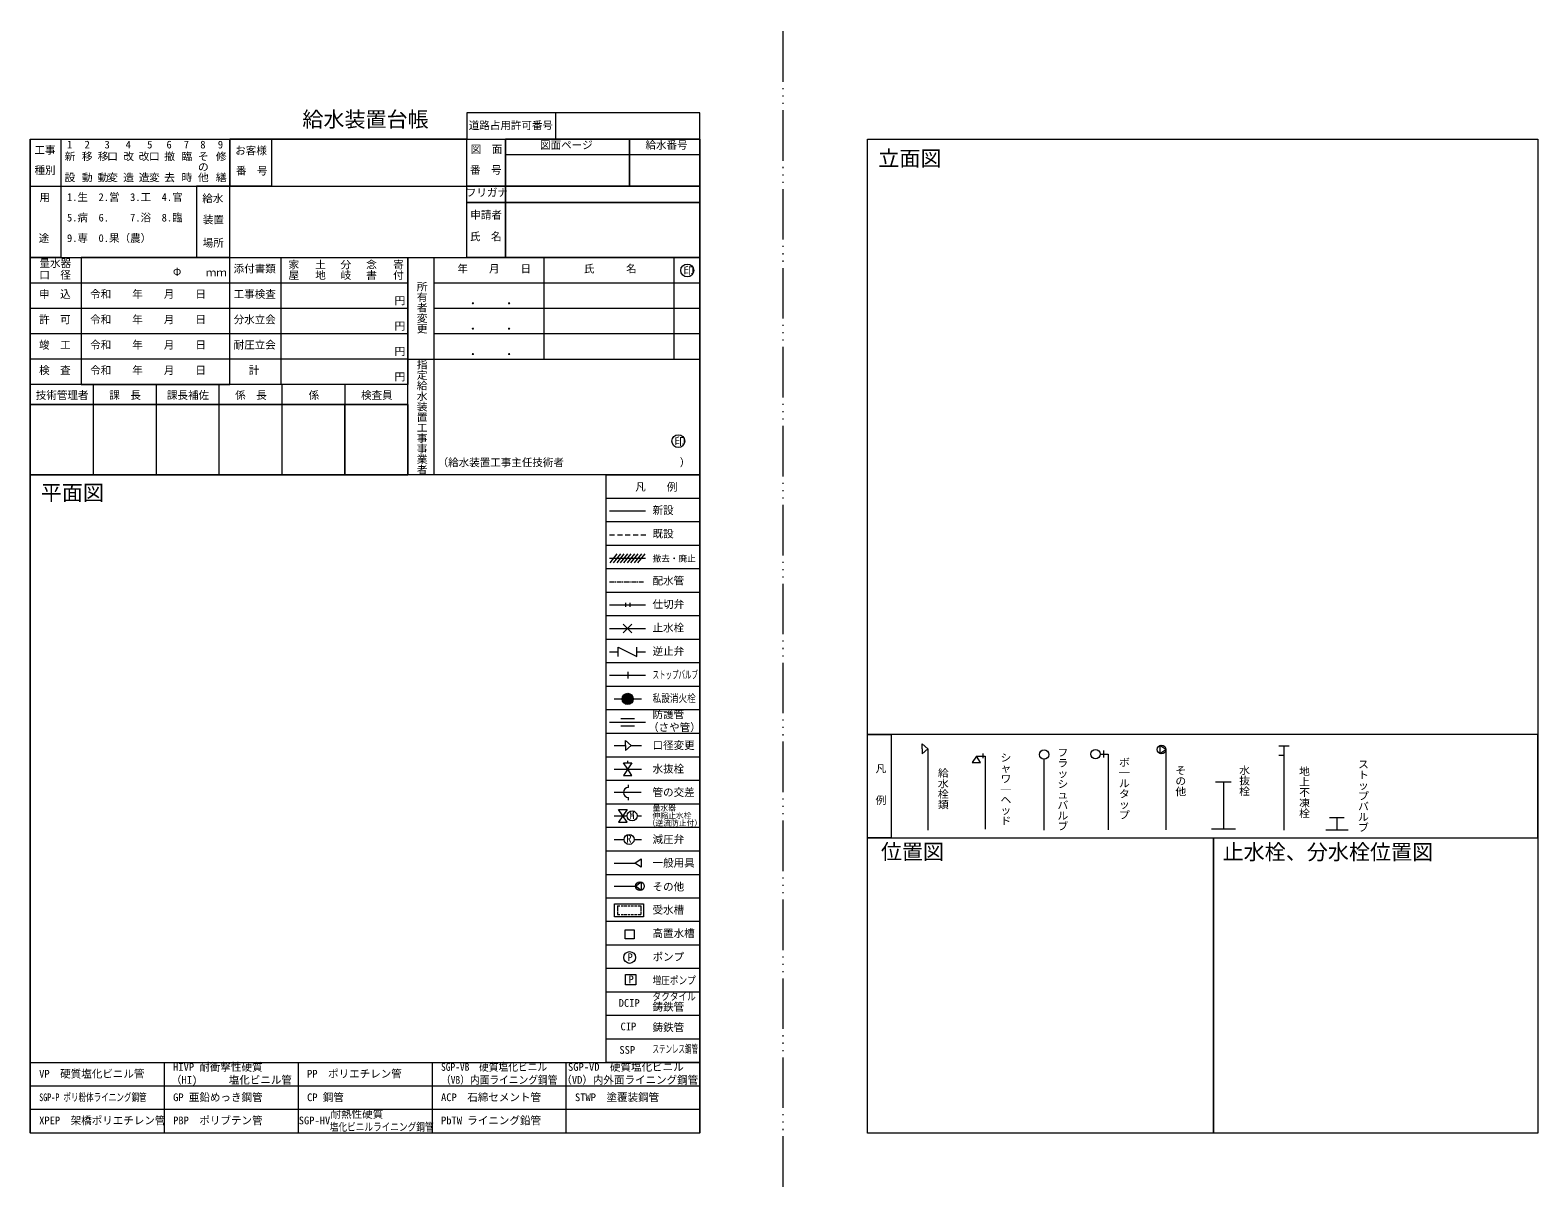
# Model space of a CAD drawing. Units: millimetres on the paper. Extents: x 31 to 389, y 10 to 285.
import ezdxf
from ezdxf.enums import TextEntityAlignment as Align

# ---------------------------------------------------------------- set-up
doc = ezdxf.new("R2010")
doc.units = ezdxf.units.MM
doc.linetypes.add('LONG_DASHED_TRIPLE_DOTTED', pattern=[18.75, 12, -1.5, 0.25, -1.5, 0.25, -1.5, 0.25, -1.5])
for name, color, linetype, lineweight in [('文字', 7, 'Continuous', 13), ('枠', 7, 'Continuous', 13), ('記号', 7, 'Continuous', 18)]:
    doc.layers.add(name, color=color, linetype=linetype, lineweight=lineweight)
doc.styles.add('@ＭＳ ゴシック', font='')
doc.styles.add('ＭＳ ゴシック', font='')
doc.styles.get('@ＭＳ ゴシック').set_extended_font_data('@MS Gothic')
doc.styles.get('ＭＳ ゴシック').set_extended_font_data('MS Gothic')

msp = doc.modelspace()

# ---------------------------------------------------------------- hatches: boundary and pattern name
at = {"layer": '記号'}
for points in [[(174.411, 125.899, 1), (171.729, 125.899)], [(174.411, 125.899, 1), (171.729, 125.899)], [(174.411, 125.899), (171.729, 125.899, 1)], [(174.411, 125.899), (171.729, 125.899, 1)]]:
    msp.add_hatch(color=256, dxfattribs=at).paths.add_polyline_path(points)

# ---------------------------------------------------------------- linework, layer by layer
at = {"layer": '文字'}
for centre in [(187.219, 227.668), (185.09, 187.136)]:
    msp.add_circle(centre, 1.531, dxfattribs=at)
at = {"layer": '枠', "linetype": 'LONG_DASHED_TRIPLE_DOTTED'}
msp.add_line((210, 10), (210, 284.755), dxfattribs=at)
at = {"layer": '枠'}
for p, q in [((190.232, 265.107), (134.9, 265.107)), ((190.232, 22.762), (190.232, 265.107)), ((31.164, 258.87), (190.232, 258.87)), ((31.164, 22.844), (31.164, 258.87)), ((31.164, 258.87), (31.164, 22.762)), ((127.001, 230.722), (190.232, 230.722)), ((153.161, 230.722), (153.161, 206.606)), ((184.03, 230.722), (184.03, 206.606)), ((120.854, 224.693), (31.164, 224.693)), ((120.854, 224.693), (100.542, 224.693)), ((190.232, 224.693), (127.001, 224.693)), ((120.854, 218.664), (31.164, 218.664)), ((120.854, 218.664), (100.542, 218.664)), ((190.232, 218.664), (127.001, 218.664)), ((120.854, 212.635), (31.164, 212.635)), ((120.854, 212.635), (100.542, 212.635)), ((190.232, 212.635), (127.001, 212.635)), ((120.854, 206.606), (31.164, 206.606)), ((120.854, 206.606), (190.232, 206.606)), ((46.113, 200.577), (46.113, 179.106)), ((61.061, 200.577), (61.061, 179.106)), ((76.009, 200.577), (76.009, 179.106)), ((90.958, 200.577), (90.958, 179.106)), ((105.906, 200.577), (105.906, 179.106)), ((190.232, 173.522), (167.976, 173.522)), ((190.232, 167.938), (167.976, 167.938)), ((190.232, 162.355), (167.976, 162.355)), ((190.232, 156.771), (167.976, 156.771)), ((190.232, 151.187), (167.976, 151.187)), ((190.232, 145.604), (167.976, 145.604)), ((190.232, 140.02), (167.976, 140.02)), ((190.232, 134.436), (167.976, 134.436)), ((190.232, 128.852), (167.976, 128.852)), ((190.232, 123.269), (167.976, 123.269)), ((190.232, 117.685), (167.976, 117.685)), ((190.232, 112.101), (167.976, 112.101)), ((190.232, 106.518), (167.976, 106.518)), ((190.232, 100.934), (167.976, 100.934)), ((190.232, 95.35), (167.976, 95.35)), ((190.232, 89.767), (167.976, 89.767)), ((230, 22.762), (230, 92.918)), ((312.236, 22.844), (312.236, 92.918)), ((190.232, 84.099), (167.976, 84.099)), ((190.232, 78.599), (167.976, 78.599)), ((190.232, 73.016), (167.976, 73.016)), ((190.232, 67.432), (167.976, 67.432)), ((190.232, 61.848), (167.976, 61.848)), ((190.232, 56.264), (167.976, 56.264)), ((190.232, 50.681), (167.976, 50.681)), ((190.232, 45.097), (167.976, 45.097)), ((62.978, 39.513), (62.978, 22.844)), ((94.791, 39.513), (94.791, 22.844)), ((126.605, 39.513), (126.605, 22.844)), ((158.419, 39.513), (158.419, 22.844)), ((190.232, 39.513), (167.976, 39.513)), ((190.232, 33.93), (31.164, 33.93)), ((158.419, 35.115), (158.419, 22.762)), ((190.232, 28.346), (31.164, 28.346)), ((190.232, 22.762), (31.164, 22.762)), ((389.228, 22.762), (230, 22.762))]:
    msp.add_line(p, q, dxfattribs=at)
for points in [[(155.994, 265.107), (134.9, 265.107), (134.9, 258.87), (155.994, 258.87)], [(31.164, 258.87), (38.415, 258.87), (38.415, 230.722), (31.164, 230.722)], [(134.9, 258.87), (78.588, 258.87), (78.588, 247.696), (134.9, 247.696)], [(88.517, 247.696), (78.588, 247.696), (78.588, 258.87), (88.517, 258.87)], [(134.9, 258.87), (144.088, 258.87), (144.088, 247.696), (134.9, 247.696)], [(144.088, 258.87), (173.512, 258.87), (173.512, 247.696), (144.088, 247.696)], [(144.088, 255.179), (190.232, 255.179), (190.232, 258.87), (144.088, 258.87)], [(173.512, 258.87), (190.232, 258.87), (190.232, 247.696), (173.512, 247.696)], [(230, 258.87), (389.228, 258.87), (389.228, 117.449), (230, 117.449)], [(190.232, 179.106), (31.164, 179.106), (31.164, 247.696), (190.232, 247.696)], [(78.588, 247.696), (70.649, 247.696), (70.649, 230.722), (78.588, 230.722)], [(144.088, 243.807), (134.9, 243.807), (134.9, 247.696), (144.088, 247.696)], [(144.088, 247.696), (190.232, 247.696), (190.232, 243.807), (144.088, 243.807)], [(134.9, 243.807), (144.088, 243.807), (144.088, 230.722), (134.9, 230.722)], [(190.232, 230.722), (144.088, 230.722), (144.088, 243.807), (190.232, 243.807)], [(31.164, 230.722), (120.854, 230.722), (120.854, 200.577), (31.164, 200.577)], [(78.588, 230.722), (43.293, 230.722), (43.293, 200.577), (78.588, 200.577)], [(78.588, 230.722), (90.689, 230.722), (90.689, 200.577), (78.588, 200.577)], [(120.854, 230.722), (127.001, 230.722), (127.001, 179.106), (120.854, 179.106)], [(120.854, 200.577), (31.164, 200.577), (31.164, 195.857), (120.854, 195.857)], [(120.854, 200.577), (105.906, 200.577), (105.906, 195.857), (120.854, 195.857)], [(120.854, 195.857), (31.164, 195.857), (31.164, 179.106), (120.854, 179.106)], [(120.854, 179.106), (105.906, 179.106), (105.906, 195.857), (120.854, 195.857)], [(190.232, 39.513), (167.976, 39.513), (167.976, 179.106), (190.232, 179.106)], [(230, 117.449), (235.686, 117.449), (235.686, 92.918), (230, 92.918)], [(235.686, 92.918), (389.228, 92.918), (389.228, 117.449), (235.686, 117.449)]]:
    msp.add_lwpolyline(points, close=True, dxfattribs=at)
for points in [[(230, 258.87), (389.228, 258.87), (389.228, 22.762)], [(230, 92.918), (312.236, 92.918), (312.236, 22.844)], [(312.236, 92.918), (389.228, 92.918), (389.228, 22.844)], [(31.164, 22.844), (31.164, 39.513), (190.232, 39.513), (190.232, 22.844)]]:
    msp.add_lwpolyline(points, dxfattribs=at)
at = {"layer": '記号'}
for p, q in [((168.75, 170.541), (177.269, 170.541)), ((168.75, 164.901), (169.94, 164.901)), ((170.615, 164.901), (171.806, 164.901)), ((172.481, 164.901), (173.671, 164.901)), ((174.346, 164.901), (175.536, 164.901)), ((176.211, 164.901), (177.402, 164.901)), ((168.75, 159.35), (177.269, 159.35)), ((168.879, 158.211), (170.607, 160.4)), ((169.708, 158.211), (171.436, 160.4)), ((170.537, 158.211), (172.265, 160.4)), ((171.366, 158.211), (173.094, 160.4)), ((172.195, 158.211), (173.923, 160.4)), ((173.024, 158.211), (174.752, 160.4)), ((173.853, 158.211), (175.581, 160.4)), ((174.682, 158.211), (176.41, 160.4)), ((175.511, 158.211), (177.239, 160.4)), ((168.75, 153.735), (169.83, 153.735)), ((170.034, 153.735), (170.287, 153.735)), ((170.491, 153.735), (171.571, 153.735)), ((171.776, 153.735), (172.028, 153.735)), ((172.233, 153.735), (173.313, 153.735)), ((173.517, 153.735), (173.77, 153.735)), ((173.974, 153.735), (175.054, 153.735)), ((175.258, 153.735), (175.511, 153.735)), ((175.715, 153.735), (176.795, 153.735)), ((168.75, 148.251), (177.269, 148.251)), ((172.56, 148.714), (172.56, 147.759)), ((173.556, 148.714), (173.556, 147.759)), ((171.995, 141.602), (174.084, 143.691)), ((173.039, 142.646), (171.995, 143.691)), ((168.75, 142.646), (177.269, 142.646)), ((174.084, 141.602), (173.039, 142.646)), ((168.75, 137.11), (170.821, 137.11)), ((175.227, 137.11), (177.269, 137.11)), ((168.75, 131.534), (177.269, 131.534)), ((173.191, 131.534), (173.191, 132.337)), ((173.191, 130.732), (173.191, 131.534)), ((169.83, 125.899), (176.322, 125.899)), ((168.75, 120.379), (177.269, 120.379)), ((171.441, 121.257), (174.652, 121.257)), ((171.441, 120.379), (174.652, 120.379)), ((171.441, 119.5), (174.652, 119.5)), ((169.83, 114.817), (172.516, 114.817)), ((173.904, 114.817), (176.388, 114.817)), ((327.713, 114.775), (328.929, 114.775)), ((328.929, 114.775), (328.929, 94.744)), ((328.929, 114.775), (330.144, 114.775)), ((173.07, 110.71), (173.07, 111.218)), ((244.364, 114.049), (244.364, 94.749)), ((255.899, 112.293), (257.986, 112.293)), ((257.436, 112.953), (257.436, 111.795)), ((257.986, 112.293), (257.986, 94.946)), ((271.964, 94.729), (271.964, 111.587)), ((285.22, 112.787), (287.21, 112.787)), ((286.115, 112.787), (286.115, 113.628)), ((286.115, 111.947), (286.115, 112.787)), ((287.21, 112.787), (287.21, 94.78)), ((300.906, 113.891), (300.906, 94.801)), ((327.713, 112.53), (328.929, 112.53)), ((169.83, 109.199), (176.315, 109.199)), ((173.07, 109.199), (172.988, 109.322)), ((173.253, 104.855), (173.253, 105.464)), ((312.681, 106.177), (314.534, 106.177)), ((314.534, 106.177), (314.534, 95.01)), ((314.534, 106.177), (316.387, 106.177)), ((176.284, 103.676), (169.83, 103.676)), ((173.253, 101.888), (173.253, 102.497)), ((169.83, 98.117), (172.921, 98.117)), ((171.918, 98.117), (171.816, 98.218)), ((171.918, 98.117), (171.837, 98.239)), ((175.302, 98.117), (176.315, 98.117)), ((339.783, 97.728), (341.516, 97.728)), ((341.516, 97.728), (341.516, 94.813)), ((341.516, 97.728), (343.25, 97.728)), ((311.685, 95.01), (314.534, 95.01)), ((314.534, 95.01), (317.384, 95.01)), ((338.853, 94.813), (341.516, 94.813)), ((341.516, 94.813), (344.179, 94.813)), ((169.83, 92.533), (172.209, 92.533)), ((174.59, 92.533), (176.315, 92.533)), ((169.83, 86.904), (174.734, 86.904)), ((169.83, 81.433), (174.956, 81.433)), ((170.619, 76.721), (170.619, 76.15)), ((170.619, 76.721), (171.204, 76.721)), ((170.619, 76.015), (170.619, 75.443)), ((170.619, 75.284), (170.619, 74.712)), ((171.513, 76.721), (172.098, 76.721)), ((172.267, 76.721), (172.853, 76.721)), ((173.078, 76.721), (173.664, 76.721)), ((173.89, 76.721), (174.475, 76.721)), ((174.701, 76.721), (175.286, 76.721)), ((175.596, 76.721), (176.181, 76.721)), ((176.181, 76.721), (176.181, 76.15)), ((176.181, 76.015), (176.181, 75.443)), ((176.181, 75.284), (176.181, 74.712)), ((170.619, 74.712), (171.204, 74.712)), ((170.619, 74.712), (171.204, 74.712)), ((171.513, 74.712), (172.098, 74.712)), ((172.267, 74.712), (172.853, 74.712)), ((173.078, 74.712), (173.664, 74.712)), ((173.89, 74.712), (174.475, 74.712)), ((174.701, 74.712), (175.286, 74.712)), ((175.596, 74.712), (176.181, 74.712))]:
    msp.add_line(p, q, dxfattribs=at)
for points in [[(170.821, 135.997), (170.821, 138.223), (175.227, 135.997), (175.227, 138.223)], [(172.516, 114.817), (172.516, 115.99), (173.904, 114.817)], [(172.516, 114.817), (172.516, 113.643), (173.904, 114.817)], [(242.975, 114.049), (242.975, 115.223), (244.364, 114.049)], [(242.975, 114.049), (242.975, 112.876), (244.364, 114.049)]]:
    msp.add_lwpolyline(points, dxfattribs=at)
for points in [[(300.906, 113.891), (299.439, 114.83), (299.439, 112.951)], [(255.899, 112.293), (254.896, 110.782), (256.902, 110.782)], [(173.07, 109.199), (172.067, 110.71), (174.072, 110.71), (172.067, 107.688), (174.072, 107.688)], [(171.918, 98.117), (170.915, 99.627), (172.921, 99.627), (170.915, 96.606), (172.921, 96.606)], [(174.734, 86.904), (176.245, 87.906), (176.245, 85.901)], [(174.956, 81.433), (176.245, 82.436), (176.245, 80.43)], [(169.912, 77.256), (176.863, 77.256), (176.863, 74.177), (169.912, 74.177)], [(172.505, 71.013), (174.586, 71.013), (174.586, 68.932), (172.505, 68.932)], [(172.564, 60.41), (175.013, 60.41), (175.013, 57.961), (172.564, 57.961)]]:
    msp.add_lwpolyline(points, close=True, dxfattribs=at)
for centre, radius in [((173.07, 125.899), 1.341), ((299.872, 113.891), 1.034), ((271.964, 112.686), 1.099), ((284.174, 112.787), 1.099), ((174.112, 98.117), 1.19), ((173.399, 92.533), 1.19), ((175.991, 81.433), 1.034), ((173.536, 64.481), 1.402)]:
    msp.add_circle(centre, radius, dxfattribs=at)
msp.add_arc((173.253, 103.676), 1.179, 90, 270, dxfattribs=at)

# ---------------------------------------------------------------- texts
at = {"layer": '文字', "style": 'ＭＳ ゴシック'}
for s, height, p in [('給水装置台帳', 3.666, (95.813, 260.647)), ('道路占用許可番号', 1.833, (135.33, 260.673)), ('図面ページ', 1.833, (152.26, 255.997)), ('給水番号', 1.833, (177.289, 255.995)), ('工事', 1.833, (32.188, 254.807)), ('お客様', 1.833, (79.872, 254.683)), ('図\u3000面', 1.833, (135.793, 254.998)), ('種別', 1.833, (32.188, 250)), ('番\u3000号', 1.833, (80.032, 249.882)), ('番\u3000号', 1.833, (135.625, 250.089)), ('フリガナ', 1.833, (134.64, 244.715)), ('用', 1.833, (33.377, 243.539)), ('1.生\u30002.営\u30003.工\u30004.官', 1.833, (39.905, 243.624)), ('給水', 1.833, (72.044, 243.316)), ('5.病\u30006.\u3000\u30007.浴\u30008.臨', 1.833, (39.905, 238.753)), ('装置', 1.833, (72.181, 238.274)), ('申請者', 1.833, (135.691, 239.422)), ('途', 1.833, (33.189, 233.867)), ('9.専\u30000.果（農）', 1.833, (39.905, 233.883)), ('氏\u3000名', 1.833, (135.615, 234.266)), ('場所', 1.833, (72.147, 232.763)), ('量水器', 1.833, (33.383, 227.922)), ('添付書類', 1.833, (79.496, 226.615)), ('年\u3000\u3000月\u3000\u3000日', 1.833, (132.634, 226.615)), ('氏\u3000\u3000\u3000名', 1.833, (162.693, 226.615)), ('口\u3000径', 1.833, (33.337, 225.148)), ('Φ\u3000\u3000\u3000', 1.833, (65.062, 225.866)), ('ｍｍ', 1.833, (72.879, 225.696)), ('申\u3000込', 1.833, (33.284, 220.586)), ('令和\u3000\u3000年\u3000\u3000月\u3000\u3000日', 1.833, (45.412, 220.586)), ('工事検査', 1.833, (79.496, 220.586)), ('許\u3000可', 1.833, (33.284, 214.557)), ('令和\u3000\u3000年\u3000\u3000月\u3000\u3000日', 1.833, (45.412, 214.557)), ('分水立会', 1.833, (79.496, 214.557)), ('竣\u3000工', 1.833, (33.284, 208.528)), ('令和\u3000\u3000年\u3000\u3000月\u3000\u3000日', 1.833, (45.412, 208.528)), ('耐圧立会', 1.833, (79.496, 208.528)), ('検\u3000査', 1.833, (33.284, 202.499)), ('令和\u3000\u3000年\u3000\u3000月\u3000\u3000日', 1.833, (45.412, 202.499)), ('計', 1.833, (83.081, 202.499)), ('（給水装置工事主任技術者\u3000\u3000\u3000\u3000\u3000\u3000\u3000\u3000\u3000\u3000\u3000）', 1.833, (127.931, 180.605)), ('平面図', 3.666, (33.701, 171.948)), ('凡\u3000\u3000例', 1.833, (174.868, 174.79)), ('新設', 1.833, (178.982, 169.251)), ('既設', 1.833, (178.982, 163.667)), ('撤去・廃止', 1.466, (178.982, 158.083)), ('配水管', 1.833, (178.982, 152.5)), ('仕切弁', 1.833, (178.982, 146.916)), ('止水栓', 1.833, (178.982, 141.332)), ('逆止弁', 1.833, (178.982, 135.749)), ('防護管', 1.833, (178.982, 120.769)), ('（さや管）', 1.833, (177.926, 117.685)), ('口径変更', 1.833, (178.982, 113.414)), ('水抜栓', 1.833, (178.982, 107.83)), ('管の交差', 1.833, (178.982, 102.247)), ('量水器', 1.32, (178.982, 98.932)), ('伸縮止水栓', 1.32, (178.982, 97.132)), ('（逆流防止付）', 1.32, (177.804, 95.35)), ('減圧弁', 1.833, (178.982, 91.079)), ('一般用具', 1.833, (178.982, 85.495)), ('その他', 1.833, (178.982, 79.828)), ('受水槽', 1.833, (178.982, 74.328)), ('高置水槽', 1.833, (178.982, 68.744)), ('ポンプ', 1.833, (178.982, 63.161)), ('鋳鉄管', 1.833, (178.982, 51.283)), ('鋳鉄管', 1.833, (178.982, 46.41)), ('HIVP 耐衝撃性硬質', 1.833, (65.116, 37.013)), ('SGP-VD\u3000硬質塩化ビニル', 1.833, (158.895, 37.013)), ('VP\u3000硬質塩化ビニル管', 1.833, (33.302, 35.39)), ('（HI)      塩化ビニル管', 1.833, (64.612, 33.93)), ('PP\u3000ポリエチレン管', 1.833, (96.93, 35.39)), ('（VD）内外面ライニング鋼管', 1.833, (157.318, 33.93)), ('GP 亜鉛めっき鋼管', 1.833, (65.116, 29.806)), ('CP 鋼管', 1.833, (96.93, 29.806)), ('ACP\u3000石綿セメント管', 1.833, (128.743, 29.806)), ('STWP\u3000塗覆装鋼管', 1.833, (160.557, 29.806)), ('XPEP\u3000架橋ポリエチレン管', 1.833, (33.302, 24.304)), ('PBP\u3000ポリブテン管', 1.833, (65.116, 24.304)), ('SGP-HV', 1.833, (94.948, 24.304)), ('耐熱性硬質', 1.833, (102.516, 25.846)), ('PbTW ライニング鉛管', 1.833, (128.743, 24.304))]:
    msp.add_text(s, height=height, dxfattribs=at).set_placement(p, align=Align.BOTTOM_LEFT)
for s, p in [('1', (40.53, 256.109)), ('2', (44.707, 256.109)), ('3', (49.448, 256.109)), ('4', (54.473, 256.109)), ('5', (59.569, 256.109)), ('6', (64.165, 256.109)), ('7', (68.274, 256.109)), ('8', (72.191, 256.109)), ('9', (76.364, 256.109))]:
    msp.add_text(s, height=1.833, dxfattribs=at).set_placement(p, align=Align.BOTTOM_CENTER)
at = {"layer": '文字', "style": '@ＭＳ ゴシック'}
for s, p in [('新\u3000設', (40.561, 256.051)), ('移\u3000動', (44.662, 256.051)), ('移\u3000動', (48.427, 256.051)), ('口\u3000変', (50.668, 256.051)), ('改\u3000造', (54.473, 256.051)), ('改\u3000造', (58.162, 256.051)), ('口\u3000変', (60.591, 256.051)), ('撤\u3000去', (64.214, 256.051)), ('臨\u3000時', (68.328, 256.051)), ('その他', (72.237, 256.051)), ('修\u3000繕', (76.487, 256.051))]:
    msp.add_text(s, height=1.833, rotation=270, dxfattribs=at).set_placement(p, align=Align.MIDDLE_LEFT)
for s, p in [('家屋', (92.252, 230.353)), ('土地', (98.597, 230.353)), ('分岐', (104.61, 230.353)), ('念書', (110.712, 230.353)), ('寄付', (117.122, 230.353)), ('印', (186.048, 228.903)), ('所有者変更', (122.74, 225.112)), ('円', (117.441, 221.809)), ('・', (134.786, 221.125)), ('・', (143.383, 221.125)), ('円', (117.441, 215.78)), ('・', (134.786, 215.096)), ('・', (143.383, 215.096)), ('円', (117.441, 209.751)), ('・', (134.786, 209.067)), ('・', (143.383, 209.067)), ('指定給水装置工事事業者', (122.74, 206.606)), ('円', (117.441, 203.723)), ('印', (183.92, 188.371))]:
    msp.add_text(s, height=1.833, rotation=270, dxfattribs=at).set_placement(p, align=Align.BOTTOM_LEFT)
at = {"layer": '文字', "style": 'ＭＳ ゴシック'}
for s, p in [('技術管理者', (38.757, 198.045)), ('課\u3000長', (53.705, 198.045)), ('課長補佐', (68.654, 198.045)), ('係\u3000長', (83.602, 198.045)), ('係', (98.55, 198.045)), ('検査員', (113.499, 198.045))]:
    msp.add_text(s, height=1.833, dxfattribs=at).set_placement(p, align=Align.MIDDLE_CENTER)
for s, width, p in [('ストップバルブ', 0.6, (178.982, 130.165)), ('私設消火栓', 0.8, (178.982, 124.581)), ('増圧ポンプ', 0.8, (178.982, 57.577)), ('ダクタイル', 0.8, (178.982, 53.764)), ('ステンレス鋼管', 0.6, (178.982, 41.283)), ('SGP-VB\u3000硬質塩化ビニル', 0.9, (128.743, 37.013)), ('（VB）内面ライニング鋼管', 0.9, (128.743, 33.93)), ('SGP-P ポリ粉体ライニング鋼管', 0.7, (33.302, 29.806)), ('塩化ビニルライニング鋼管', 0.8, (102.334, 22.762))]:
    msp.add_text(s, height=1.833, dxfattribs=dict(at, width=width)).set_placement(p, align=Align.BOTTOM_LEFT)
at = {"layer": '記号', "style": 'ＭＳ ゴシック'}
for s, height, p in [('立面図', 3.666, (232.593, 251.351)), ('M', 1.833, (173.453, 96.802)), ('R', 1.833, (172.741, 91.218)), ('位置図', 3.666, (233.199, 86.674)), ('止水栓、分水栓位置図', 3.666, (314.355, 86.613)), ('P', 1.833, (173.03, 63.09)), ('P', 1.833, (173.261, 57.815)), ('DCIP', 1.833, (170.94, 52.214)), ('CIP', 1.833, (171.371, 46.631)), ('SSP', 1.833, (171.104, 41.059))]:
    msp.add_text(s, height=height, dxfattribs=at).set_placement(p, align=Align.BOTTOM_LEFT)
at = {"layer": '記号', "style": '@ＭＳ ゴシック'}
for s, p in [('シャワ│ヘッド', (261.369, 113.23)), ('フラッシュバルブ', (274.899, 114.465)), ('ボ│ルタップ', (289.509, 112.131)), ('ストップバルブ', (346.287, 111.651)), ('凡\u3000\u3000例', (231.702, 110.634)), ('給水栓類', (246.5, 109.577)), ('その他', (302.903, 110.193)), ('水抜栓', (318.055, 110.262)), ('地上不凍栓', (332.289, 110))]:
    msp.add_text(s, height=1.833, rotation=270, dxfattribs=at).set_placement(p, align=Align.BOTTOM_LEFT)

doc.saveas('drawing.dxf')
